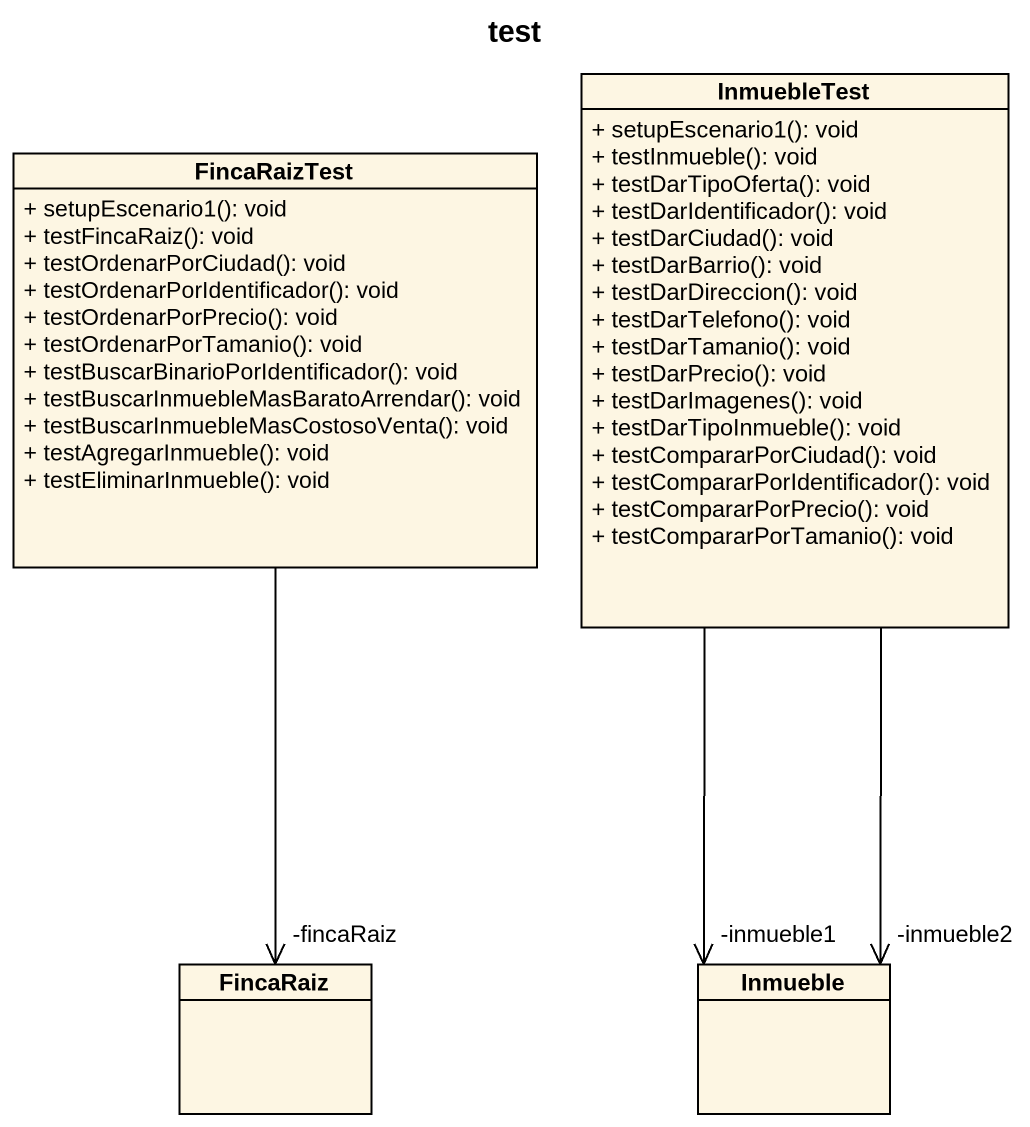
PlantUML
@startuml
title test
hide circle
hide empty members
skinparam classAttributeIconSize 0
class InmuebleTest {
  + setupEscenario1(): void
  + testInmueble(): void
  + testDarTipoOferta(): void
  + testDarIdentificador(): void
  + testDarCiudad(): void
  + testDarBarrio(): void
  + testDarDireccion(): void
  + testDarTelefono(): void
  + testDarTamanio(): void
  + testDarPrecio(): void
  + testDarImagenes(): void
  + testDarTipoInmueble(): void
  + testCompararPorCiudad(): void
  + testCompararPorIdentificador(): void
  + testCompararPorPrecio(): void
  + testCompararPorTamanio(): void
}
class FincaRaizTest {
  + setupEscenario1(): void
  + testFincaRaiz(): void
  + testOrdenarPorCiudad(): void
  + testOrdenarPorIdentificador(): void
  + testOrdenarPorPrecio(): void
  + testOrdenarPorTamanio(): void
  + testBuscarBinarioPorIdentificador(): void
  + testBuscarInmuebleMasBaratoArrendar(): void
  + testBuscarInmuebleMasCostosoVenta(): void
  + testAgregarInmueble(): void
  + testEliminarInmueble(): void
}
class FincaRaiz
class Inmueble
InmuebleTest --> "-inmueble1" Inmueble
InmuebleTest --> "-inmueble2" Inmueble
FincaRaizTest --> "-fincaRaiz" FincaRaiz
@enduml
